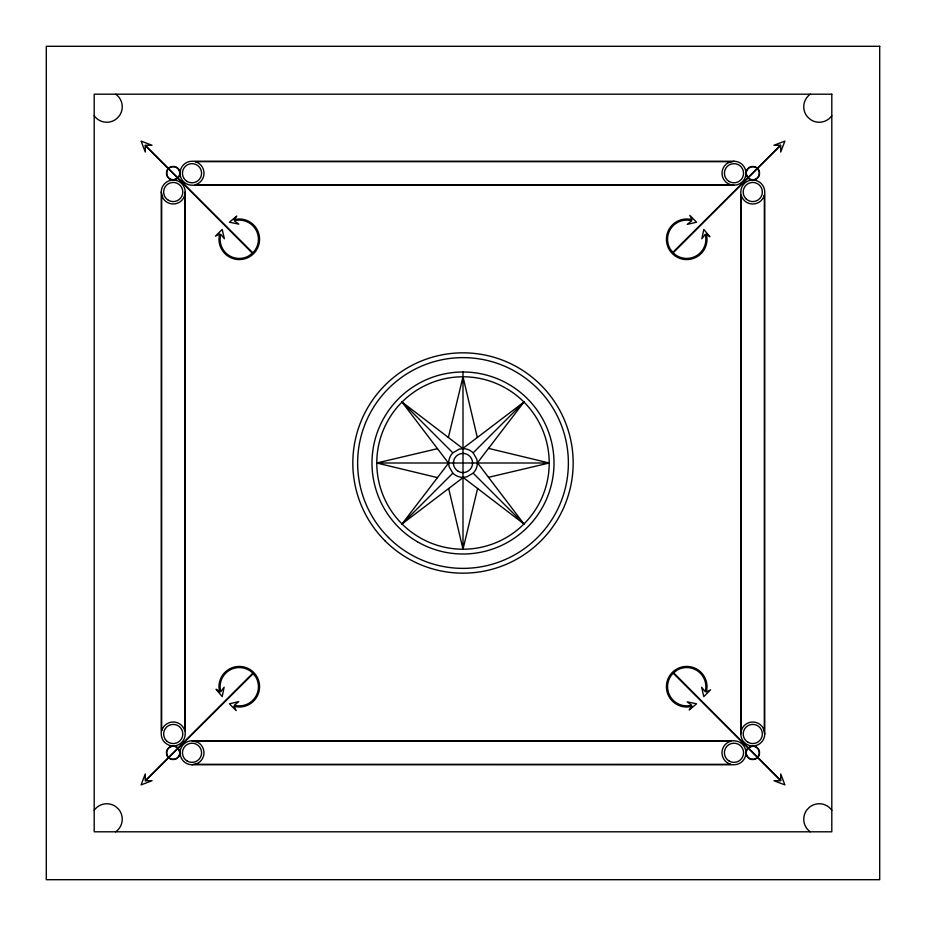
<?xml version="1.0" encoding="UTF-8"?>
<svg xmlns="http://www.w3.org/2000/svg" width="926" height="926" viewBox="0 0 926 926"><rect width="100%" height="100%" fill="white"/><g stroke="black" fill="none" stroke-linecap="round" stroke-linejoin="round"><path stroke-width="1.39" d="M161.691 195.201L161.656 730.88A11.969 11.969 0 0 1 184.795 730.88L185.2 192.018A11.969 11.969 0 0 0 173.231 180.038A6.818 6.818 0 0 1 167.328 169.817L168.243 168.613L145.278 145.532L145.278 152.049L141.111 141.111L152.049 145.278L145.278 145.278L168.405 168.405A6.818 6.818 0 0 1 178.047 168.405A6.818 6.818 0 0 1 178.047 178.047L252.821 252.821L248.862 255.877A19.157 19.157 0 0 1 220.77 234.324L224.37 238.746L222.194 229.416L215.411 236.176L219.682 234.023A20.291 20.291 0 0 0 237.507 259.5A20.291 20.291 0 0 0 259.5 237.507A20.291 20.291 0 0 0 234.023 219.682L236.79 216.082L229.416 222.194L238.792 224.138L234.324 220.77A19.157 19.157 0 0 1 252.821 252.821M673.179 673.179A19.157 19.157 0 0 0 691.676 705.23L687.208 701.862L696.583 703.806L689.21 709.918L691.977 706.318A20.291 20.291 0 0 1 666.5 688.493A20.291 20.291 0 0 1 688.493 666.5A20.291 20.291 0 0 1 706.318 691.977L710.589 689.824L703.806 696.583L701.63 687.254L705.23 691.676A19.157 19.157 0 0 0 677.137 670.123L673.179 673.179L747.953 747.953A6.818 6.818 0 0 0 747.953 757.595A6.818 6.818 0 0 0 757.595 757.595L780.722 780.722L773.951 780.722L784.889 784.889L780.722 773.951L780.722 780.468L757.757 757.387L758.672 756.183A6.818 6.818 0 0 0 752.769 745.962A11.969 11.969 0 0 1 740.8 733.982L741.205 195.12A11.969 11.969 0 0 0 764.344 195.12L764.309 730.799M448.381 437.489L463 376.789L477.33 437.489M448.67 488.511L463 549.211L477.619 488.511M184.795 195.12L183.591 198.002A11.969 11.969 0 0 1 162.86 198.002L161.251 192.018A11.969 11.969 0 0 1 173.231 180.038L177.804 178.232L252.358 253.18M741.205 730.88L742.409 727.998A11.969 11.969 0 0 1 763.14 727.998L764.749 733.982A11.969 11.969 0 0 1 752.769 745.962L748.196 747.768L673.642 672.82M463 477.619L402.034 523.966A86.211 86.211 0 0 1 440.683 379.729A86.211 86.211 0 0 1 546.271 485.317A86.211 86.211 0 0 1 402.034 523.966L448.67 463A14.365 14.365 0 0 1 452.837 452.837L459.284 449.122L463 448.635A14.365 14.365 0 0 1 473.163 452.837L476.878 459.284L477.365 463A14.365 14.365 0 0 1 473.163 473.163L466.716 476.878L463 477.365A14.365 14.365 0 0 1 452.837 473.163L449.122 466.716L448.635 463M477.33 463L523.966 402.034L463 448.381M252.821 673.179A19.157 19.157 0 0 0 220.77 691.676L224.138 687.208L222.194 696.583L216.082 689.21L219.682 691.977A20.291 20.291 0 0 1 237.507 666.5A20.291 20.291 0 0 1 259.5 688.493A20.291 20.291 0 0 1 234.023 706.318L236.176 710.589L229.416 703.806L238.746 701.63L234.324 705.23A19.157 19.157 0 0 0 255.877 677.137L252.821 673.179L178.047 747.953A6.818 6.818 0 0 0 168.405 747.953A6.818 6.818 0 0 0 168.405 757.595L145.278 780.722L145.278 773.951L141.111 784.889L152.049 780.722L145.532 780.722L168.613 757.757L169.817 758.672A6.818 6.818 0 0 0 180.038 752.769A11.969 11.969 0 0 1 192.018 740.8L733.982 740.8A11.969 11.969 0 0 1 745.962 752.769A11.969 11.969 0 0 1 733.982 764.749L192.018 764.749A11.969 11.969 0 0 1 180.038 752.769L178.232 748.196L253.18 673.642M402.034 523.966L452.837 473.163M473.163 452.837L523.966 402.034M673.179 252.821A19.157 19.157 0 0 0 705.23 234.324L701.862 238.792L703.806 229.416L709.918 236.79L706.318 234.023A20.291 20.291 0 0 1 688.493 259.5A20.291 20.291 0 0 1 666.5 237.507A20.291 20.291 0 0 1 691.977 219.682L689.824 215.411L696.583 222.194L687.254 224.37L691.676 220.77A19.157 19.157 0 0 0 670.123 248.862L673.179 252.821L747.953 178.047A6.818 6.818 0 0 0 757.595 178.047A6.818 6.818 0 0 0 757.595 168.405L780.722 145.278L780.722 152.049L784.889 141.111L773.951 145.278L780.468 145.278L757.387 168.243L756.183 167.328A6.818 6.818 0 0 0 745.962 173.231A11.969 11.969 0 0 1 733.982 185.2L192.018 185.2A11.969 11.969 0 0 1 180.038 173.231A11.969 11.969 0 0 1 192.018 161.251L733.982 161.251A11.969 11.969 0 0 1 745.962 173.231L747.768 177.804L672.82 252.358M810.447 94.197L809.347 94.892A15.453 15.453 0 0 0 807.298 116.653L810.25 119.396A15.453 15.453 0 0 0 831.803 115.75M115.553 831.803L116.653 831.108A15.453 15.453 0 0 0 118.702 809.347L115.75 806.604A15.453 15.453 0 0 0 94.197 810.25M733.982 185.2L195.12 184.795A11.969 11.969 0 0 0 195.12 161.656L730.799 161.691M437.489 477.619L376.789 463L437.489 448.67M488.511 477.33L549.211 463L488.511 448.381M733.982 161.251L727.998 162.86A11.969 11.969 0 0 0 727.998 183.591L730.88 184.795M192.018 764.749L198.002 763.14A11.969 11.969 0 0 0 198.002 742.409L192.018 740.8M376.789 463L549.211 463M195.201 741.24L730.88 741.205A11.969 11.969 0 0 0 730.88 764.344L195.201 764.309M448.381 463L402.034 402.034L463 448.67M463 477.33L523.966 523.966L477.619 463M402.034 402.034L452.837 452.837M473.163 473.163L523.966 523.966M831.803 810.447L831.108 809.347A15.453 15.453 0 0 0 809.347 807.298L806.604 810.25A15.453 15.453 0 0 0 810.25 831.803M94.197 115.553L94.892 116.653A15.453 15.453 0 0 0 116.653 118.702L119.396 115.75A15.453 15.453 0 0 0 115.75 94.197M764.749 733.982L764.749 192.018A11.969 11.969 0 0 0 752.769 180.038A11.969 11.969 0 0 0 740.8 192.018L740.8 733.982M463 371.997L463 549.211M185.2 192.018L185.2 733.982A11.969 11.969 0 0 1 173.231 745.962A11.969 11.969 0 0 1 161.251 733.982L161.251 192.018M168.439 168.81L167.56 169.956A6.54 6.54 0 0 0 176.496 178.892L177.642 178.012L168.439 168.81M758.44 756.044L757.561 757.19L748.382 747.965L749.504 747.108A6.54 6.54 0 0 1 758.44 756.044M177.85 748.15L168.601 757.399A6.54 6.54 0 0 1 168.601 748.15A6.54 6.54 0 0 1 177.85 748.15M757.399 168.601L748.15 177.85A6.54 6.54 0 0 0 757.399 177.85A6.54 6.54 0 0 0 757.399 168.601M757.19 168.439L747.965 177.618L747.108 176.496A6.54 6.54 0 0 1 756.044 167.56L757.19 168.439M178.035 748.382L168.81 757.561L169.956 758.44A6.54 6.54 0 0 0 178.892 749.504L178.012 748.358M879.7 46.3L46.3 46.3L46.3 879.7L879.7 879.7L879.7 46.3M831.803 94.197L94.197 94.197L94.197 831.803L831.803 831.803L831.803 94.197M177.85 177.85L168.601 168.601A6.54 6.54 0 0 1 177.85 168.601A6.54 6.54 0 0 1 177.85 177.85M757.399 757.399L748.15 748.15A6.54 6.54 0 0 0 748.15 757.399A6.54 6.54 0 0 0 757.399 757.399M417.499 541.814A91.003 91.003 0 0 0 554.003 463A91.003 91.003 0 0 0 417.499 384.186A91.003 91.003 0 0 0 417.499 541.814M458.208 471.299A9.584 9.584 0 0 0 472.584 463A9.584 9.584 0 0 0 458.208 454.701A9.584 9.584 0 0 0 458.208 471.299M729.19 761.068A9.584 9.584 0 0 0 743.566 752.769A9.584 9.584 0 0 0 729.19 744.481A9.584 9.584 0 0 0 729.19 761.068M747.988 742.282A9.584 9.584 0 0 0 762.353 733.982A9.584 9.584 0 0 0 747.988 725.683A9.584 9.584 0 0 0 747.988 742.282M385.1 540.9A110.159 110.159 0 0 0 569.409 491.509A110.159 110.159 0 0 0 434.491 356.591A110.159 110.159 0 0 0 385.1 540.9M388.492 537.508A105.367 105.367 0 0 0 564.779 490.271A105.367 105.367 0 0 0 435.729 361.221A105.367 105.367 0 0 0 388.492 537.508M745.997 198.789A9.584 9.584 0 0 0 762.029 194.495A9.584 9.584 0 0 0 750.292 182.758A9.584 9.584 0 0 0 745.997 198.789M729.19 181.519A9.584 9.584 0 0 0 743.566 173.231A9.584 9.584 0 0 0 729.19 164.932A9.584 9.584 0 0 0 729.19 181.519M187.226 181.519A9.584 9.584 0 0 0 201.59 173.231A9.584 9.584 0 0 0 187.226 164.932A9.584 9.584 0 0 0 187.226 181.519M168.439 200.317A9.584 9.584 0 0 0 182.804 192.018A9.584 9.584 0 0 0 168.439 183.718A9.584 9.584 0 0 0 168.439 200.317M166.448 740.754A9.584 9.584 0 0 0 182.48 736.459A9.584 9.584 0 0 0 170.743 724.734A9.584 9.584 0 0 0 166.448 740.754M187.226 761.068A9.584 9.584 0 0 0 201.59 752.769A9.584 9.584 0 0 0 187.226 744.481A9.584 9.584 0 0 0 187.226 761.068"/></g></svg>
